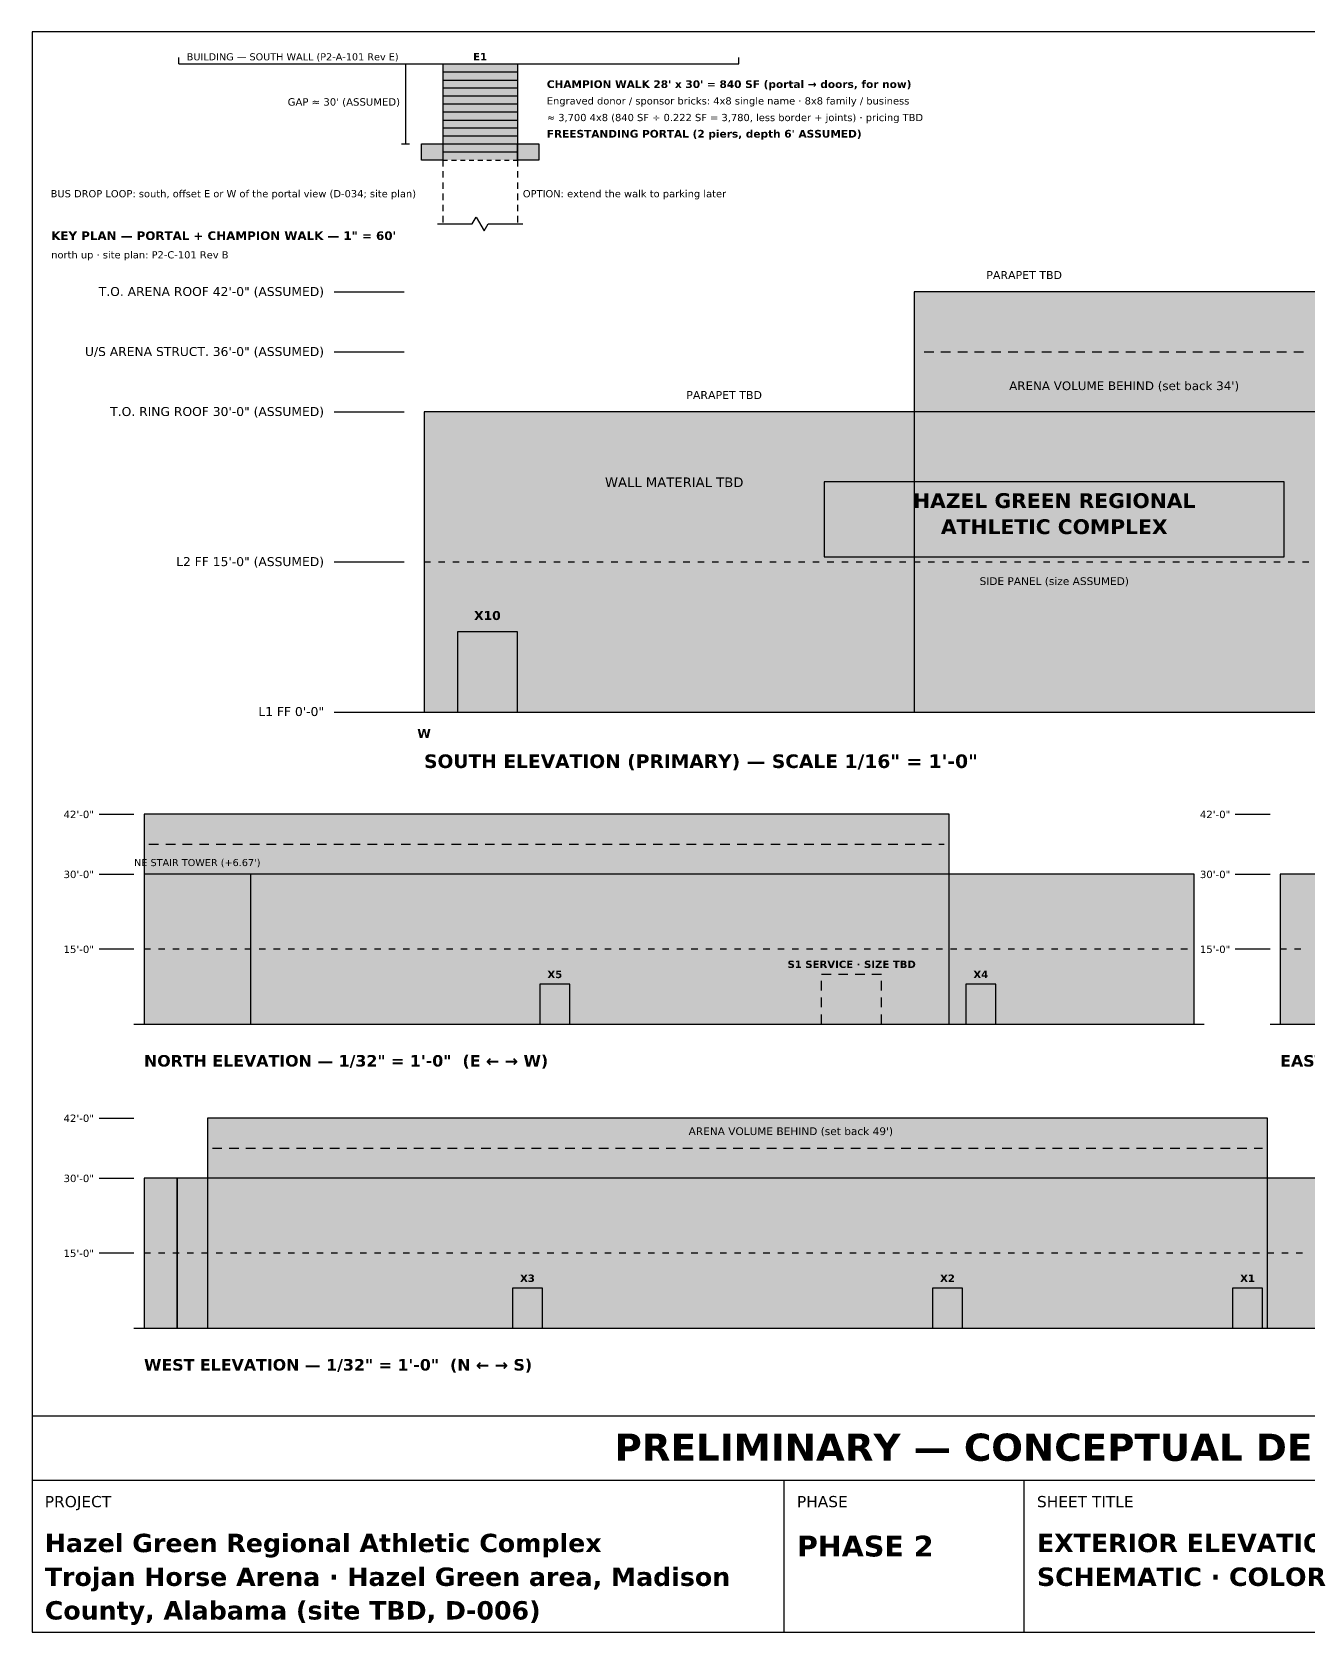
# Model space of a CAD drawing. Header units: inches. Extents: x 0.5 to 16.5, y 0.5 to 10.5.
# Drawn here: x 0.5 to 8.48, y 0.5 to 10.5 of the extents above; entities that cross this region are included whole.
import ezdxf
from ezdxf.enums import TextEntityAlignment as Align

# ---------------------------------------------------------------- set-up
doc = ezdxf.new("R2010")
doc.units = ezdxf.units.IN
doc.header["$MEASUREMENT"] = 0
for name, color, linetype in [('A-ELEV-DATM', 7, 'Continuous'), ('A-ELEV-DOOR', 7, 'Continuous'), ('A-ELEV-FILL', 7, 'Continuous'), ('A-ELEV-HIDN', 7, 'Continuous'), ('A-ELEV-IDEN', 7, 'Continuous'), ('A-ELEV-OTLN', 7, 'Continuous'), ('A-ELEV-SIGN', 7, 'Continuous'), ('G-ANNO-TTLB', 7, 'Continuous')]:
    doc.layers.add(name, color=color, linetype=linetype)
doc.styles.add('KS-BOLD', font='DejaVuSans-Bold.ttf')
doc.styles.add('KS-REG', font='DejaVuSans.ttf')

msp = doc.modelspace()

# ---------------------------------------------------------------- hatches: boundary and pattern name
at = {"layer": 'A-ELEV-DOOR', "true_color": 0x5a5a5a}
for points in [[(3.158, 6.25), (3.533, 6.25), (3.533, 6.75), (3.158, 6.75)], [(3.673, 4.3), (3.861, 4.3), (3.861, 4.55), (3.673, 4.55)], [(6.335, 4.3), (6.523, 4.3), (6.523, 4.55), (6.335, 4.55)], [(3.502, 2.4), (3.69, 2.4), (3.69, 2.65), (3.502, 2.65)], [(6.127, 2.4), (6.315, 2.4), (6.315, 2.65), (6.127, 2.65)], [(8.002, 2.4), (8.19, 2.4), (8.19, 2.65), (8.002, 2.65)]]:
    msp.add_hatch(color=7, dxfattribs=at).paths.add_polyline_path(points)
at = {"layer": 'A-ELEV-FILL', "true_color": 0xb5654a}
msp.add_hatch(color=7, dxfattribs=at).paths.add_polyline_path([(3.067, 10.3), (3.533, 10.3), (3.533, 9.7), (3.067, 9.7)])
at = {"layer": 'A-ELEV-FILL', "true_color": 0xcdcdcd}
for points in [[(6.013, 6.25), (16.075, 6.25), (16.075, 8.875), (6.013, 8.875)], [(1.2, 4.3), (6.231, 4.3), (6.231, 5.612), (1.2, 5.612)], [(1.596, 2.4), (8.221, 2.4), (8.221, 3.712), (1.596, 3.712)]]:
    msp.add_hatch(color=7, dxfattribs=at).paths.add_polyline_path(points)
at = {"layer": 'A-ELEV-FILL', "true_color": 0xe4e4e4}
for points in [[(2.95, 6.25), (16.075, 6.25), (16.075, 8.125), (2.95, 8.125)], [(1.2, 4.3), (7.763, 4.3), (7.763, 5.237), (1.2, 5.237)], [(1.2, 4.3), (1.867, 4.3), (1.867, 5.237), (1.2, 5.237)], [(8.3, 4.3), (9.363, 4.3), (9.363, 5.237), (8.3, 5.237)], [(1.2, 2.4), (1.408, 2.4), (1.408, 3.337), (1.2, 3.337)], [(1.408, 2.4), (9.283, 2.4), (9.283, 3.337), (1.408, 3.337)]]:
    msp.add_hatch(color=7, dxfattribs=at).paths.add_polyline_path(points)
at = {"layer": 'A-ELEV-FILL', "true_color": 0xcc0000}
msp.add_hatch(color=7, dxfattribs=at).paths.add_polyline_path([(5.45, 7.219), (8.325, 7.219), (8.325, 7.269), (5.45, 7.269)])
at = {"layer": 'A-ELEV-OTLN', "true_color": 0xd8ccb0}
for points in [[(2.933, 9.8), (3.067, 9.8), (3.067, 9.7), (2.933, 9.7)], [(3.533, 9.8), (3.667, 9.8), (3.667, 9.7), (3.533, 9.7)]]:
    msp.add_hatch(color=7, dxfattribs=at).paths.add_polyline_path(points)
at = {"layer": 'A-ELEV-SIGN', "true_color": 0x1a1a1a}
msp.add_hatch(color=7, dxfattribs=at).paths.add_polyline_path([(5.45, 7.219), (8.325, 7.219), (8.325, 7.688), (5.45, 7.688)])

# ---------------------------------------------------------------- linework, layer by layer
at = {"layer": 'A-ELEV-DATM'}
for p, q in [((2.808, 10.3), (2.858, 10.3)), ((2.833, 10.3), (2.833, 9.8)), ((2.808, 9.8), (2.858, 9.8)), ((2.388, 8.875), (2.825, 8.875)), ((2.388, 8.5), (2.825, 8.5)), ((2.388, 8.125), (2.825, 8.125)), ((2.388, 7.188), (2.825, 7.188)), ((2.388, 6.25), (2.825, 6.25)), ((0.919, 5.612), (1.137, 5.612)), ((8.019, 5.612), (8.238, 5.612)), ((0.919, 5.237), (1.137, 5.237)), ((8.019, 5.237), (8.238, 5.237)), ((0.919, 4.769), (1.137, 4.769)), ((8.019, 4.769), (8.238, 4.769)), ((0.919, 3.712), (1.137, 3.712)), ((0.919, 3.337), (1.137, 3.337)), ((0.919, 2.869), (1.137, 2.869))]:
    msp.add_line(p, q, dxfattribs=at)
at = {"layer": 'A-ELEV-DOOR'}
for p, q in [((5.434, 4.612), (5.494, 4.612)), ((5.539, 4.612), (5.599, 4.612)), ((5.644, 4.612), (5.704, 4.612)), ((5.749, 4.612), (5.809, 4.612)), ((5.434, 4.51), (5.434, 4.57)), ((5.809, 4.51), (5.809, 4.57)), ((5.434, 4.405), (5.434, 4.465)), ((5.809, 4.405), (5.809, 4.465)), ((5.434, 4.3), (5.434, 4.36)), ((5.809, 4.3), (5.809, 4.36))]:
    msp.add_line(p, q, dxfattribs=at)
for points in [[(3.158, 6.25), (3.533, 6.25), (3.533, 6.75), (3.158, 6.75)], [(3.673, 4.3), (3.861, 4.3), (3.861, 4.55), (3.673, 4.55)], [(6.335, 4.3), (6.523, 4.3), (6.523, 4.55), (6.335, 4.55)], [(3.502, 2.4), (3.69, 2.4), (3.69, 2.65), (3.502, 2.65)], [(6.127, 2.4), (6.315, 2.4), (6.315, 2.65), (6.127, 2.65)], [(8.002, 2.4), (8.19, 2.4), (8.19, 2.65), (8.002, 2.65)]]:
    msp.add_lwpolyline(points, close=True, dxfattribs=at)
at = {"layer": 'A-ELEV-FILL'}
for p, q in [((3.067, 10.25), (3.533, 10.25)), ((3.067, 10.2), (3.533, 10.2)), ((3.067, 10.15), (3.533, 10.15)), ((3.067, 10.1), (3.533, 10.1)), ((3.067, 10.05), (3.533, 10.05)), ((3.067, 10), (3.533, 10)), ((3.067, 9.95), (3.533, 9.95)), ((3.067, 9.9), (3.533, 9.9)), ((3.067, 9.85), (3.533, 9.85)), ((3.067, 9.8), (3.533, 9.8)), ((3.067, 9.75), (3.533, 9.75))]:
    msp.add_line(p, q, dxfattribs=at)
at = {"layer": 'A-ELEV-HIDN'}
for p, q in [((3.067, 9.8), (3.097, 9.8)), ((3.122, 9.8), (3.152, 9.8)), ((3.177, 9.8), (3.207, 9.8)), ((3.232, 9.8), (3.262, 9.8)), ((3.287, 9.8), (3.317, 9.8)), ((3.342, 9.8), (3.372, 9.8)), ((3.397, 9.8), (3.427, 9.8)), ((3.452, 9.8), (3.482, 9.8)), ((3.507, 9.8), (3.533, 9.8)), ((3.067, 9.7), (3.067, 9.66)), ((3.067, 9.7), (3.097, 9.7)), ((3.122, 9.7), (3.152, 9.7)), ((3.177, 9.7), (3.207, 9.7)), ((3.232, 9.7), (3.262, 9.7)), ((3.287, 9.7), (3.317, 9.7)), ((3.342, 9.7), (3.372, 9.7)), ((3.397, 9.7), (3.427, 9.7)), ((3.452, 9.7), (3.482, 9.7)), ((3.507, 9.7), (3.533, 9.7)), ((3.533, 9.7), (3.533, 9.66)), ((3.067, 9.63), (3.067, 9.59)), ((3.533, 9.63), (3.533, 9.59)), ((3.067, 9.56), (3.067, 9.52)), ((3.533, 9.56), (3.533, 9.52)), ((3.067, 9.49), (3.067, 9.45)), ((3.067, 9.42), (3.067, 9.38)), ((3.533, 9.49), (3.533, 9.45)), ((3.533, 9.42), (3.533, 9.38)), ((3.067, 9.35), (3.067, 9.31)), ((3.533, 9.35), (3.533, 9.31)), ((6.075, 8.5), (6.135, 8.5)), ((6.18, 8.5), (6.24, 8.5)), ((6.285, 8.5), (6.345, 8.5)), ((6.39, 8.5), (6.45, 8.5)), ((6.495, 8.5), (6.555, 8.5)), ((6.6, 8.5), (6.66, 8.5)), ((6.705, 8.5), (6.765, 8.5)), ((6.81, 8.5), (6.87, 8.5)), ((6.915, 8.5), (6.975, 8.5)), ((7.02, 8.5), (7.08, 8.5)), ((7.125, 8.5), (7.185, 8.5)), ((7.23, 8.5), (7.29, 8.5)), ((7.335, 8.5), (7.395, 8.5)), ((7.44, 8.5), (7.5, 8.5)), ((7.545, 8.5), (7.605, 8.5)), ((7.65, 8.5), (7.71, 8.5)), ((7.755, 8.5), (7.815, 8.5)), ((7.86, 8.5), (7.92, 8.5)), ((7.965, 8.5), (8.025, 8.5)), ((8.07, 8.5), (8.13, 8.5)), ((8.175, 8.5), (8.235, 8.5)), ((8.28, 8.5), (8.34, 8.5)), ((8.385, 8.5), (8.445, 8.5)), ((2.95, 7.188), (2.99, 7.188)), ((3.04, 7.188), (3.08, 7.188)), ((3.13, 7.188), (3.17, 7.188)), ((3.22, 7.188), (3.26, 7.188)), ((3.31, 7.188), (3.35, 7.188)), ((3.4, 7.188), (3.44, 7.188)), ((3.49, 7.188), (3.53, 7.188)), ((3.58, 7.188), (3.62, 7.188)), ((3.67, 7.188), (3.71, 7.188)), ((3.76, 7.188), (3.8, 7.188)), ((3.85, 7.188), (3.89, 7.188)), ((3.94, 7.188), (3.98, 7.188)), ((4.03, 7.188), (4.07, 7.188)), ((4.12, 7.188), (4.16, 7.188)), ((4.21, 7.188), (4.25, 7.188)), ((4.3, 7.188), (4.34, 7.188)), ((4.39, 7.188), (4.43, 7.188)), ((4.48, 7.188), (4.52, 7.188)), ((4.57, 7.188), (4.61, 7.188)), ((4.66, 7.188), (4.7, 7.188)), ((4.75, 7.188), (4.79, 7.188)), ((4.84, 7.188), (4.88, 7.188)), ((4.93, 7.188), (4.97, 7.188)), ((5.02, 7.188), (5.06, 7.188)), ((5.11, 7.188), (5.15, 7.188)), ((5.2, 7.188), (5.24, 7.188)), ((5.29, 7.188), (5.33, 7.188)), ((5.38, 7.188), (5.42, 7.188)), ((5.47, 7.188), (5.51, 7.188)), ((5.56, 7.188), (5.6, 7.188)), ((5.65, 7.188), (5.69, 7.188)), ((5.74, 7.188), (5.78, 7.188)), ((5.83, 7.188), (5.87, 7.188)), ((5.92, 7.188), (5.96, 7.188)), ((6.01, 7.188), (6.05, 7.188)), ((6.1, 7.188), (6.14, 7.188)), ((6.19, 7.188), (6.23, 7.188)), ((6.28, 7.188), (6.32, 7.188)), ((6.37, 7.188), (6.41, 7.188)), ((6.46, 7.188), (6.5, 7.188)), ((6.55, 7.188), (6.59, 7.188)), ((6.64, 7.188), (6.68, 7.188)), ((6.73, 7.188), (6.77, 7.188)), ((6.82, 7.188), (6.86, 7.188)), ((6.91, 7.188), (6.95, 7.188)), ((7, 7.188), (7.04, 7.188)), ((7.09, 7.188), (7.13, 7.188)), ((7.18, 7.188), (7.22, 7.188)), ((7.27, 7.188), (7.31, 7.188)), ((7.36, 7.188), (7.4, 7.188)), ((7.45, 7.188), (7.49, 7.188)), ((7.54, 7.188), (7.58, 7.188)), ((7.63, 7.188), (7.67, 7.188)), ((7.72, 7.188), (7.76, 7.188)), ((7.81, 7.188), (7.85, 7.188)), ((7.9, 7.188), (7.94, 7.188)), ((7.99, 7.188), (8.03, 7.188)), ((8.08, 7.188), (8.12, 7.188)), ((8.17, 7.188), (8.21, 7.188)), ((8.26, 7.188), (8.3, 7.188)), ((8.35, 7.188), (8.39, 7.188)), ((8.44, 7.188), (8.48, 7.188)), ((1.231, 5.425), (1.291, 5.425)), ((1.336, 5.425), (1.396, 5.425)), ((1.441, 5.425), (1.501, 5.425)), ((1.546, 5.425), (1.606, 5.425)), ((1.651, 5.425), (1.711, 5.425)), ((1.756, 5.425), (1.816, 5.425)), ((1.861, 5.425), (1.921, 5.425)), ((1.966, 5.425), (2.026, 5.425)), ((2.071, 5.425), (2.131, 5.425)), ((2.176, 5.425), (2.236, 5.425)), ((2.281, 5.425), (2.341, 5.425)), ((2.386, 5.425), (2.446, 5.425)), ((2.491, 5.425), (2.551, 5.425)), ((2.596, 5.425), (2.656, 5.425)), ((2.701, 5.425), (2.761, 5.425)), ((2.806, 5.425), (2.866, 5.425)), ((2.911, 5.425), (2.971, 5.425)), ((3.016, 5.425), (3.076, 5.425)), ((3.121, 5.425), (3.181, 5.425)), ((3.226, 5.425), (3.286, 5.425)), ((3.331, 5.425), (3.391, 5.425)), ((3.436, 5.425), (3.496, 5.425)), ((3.541, 5.425), (3.601, 5.425)), ((3.646, 5.425), (3.706, 5.425)), ((3.751, 5.425), (3.811, 5.425)), ((3.856, 5.425), (3.916, 5.425)), ((3.961, 5.425), (4.021, 5.425)), ((4.066, 5.425), (4.126, 5.425)), ((4.171, 5.425), (4.231, 5.425)), ((4.276, 5.425), (4.336, 5.425)), ((4.381, 5.425), (4.441, 5.425)), ((4.486, 5.425), (4.546, 5.425)), ((4.591, 5.425), (4.651, 5.425)), ((4.696, 5.425), (4.756, 5.425)), ((4.801, 5.425), (4.861, 5.425)), ((4.906, 5.425), (4.966, 5.425)), ((5.011, 5.425), (5.071, 5.425)), ((5.116, 5.425), (5.176, 5.425)), ((5.221, 5.425), (5.281, 5.425)), ((5.326, 5.425), (5.386, 5.425)), ((5.431, 5.425), (5.491, 5.425)), ((5.536, 5.425), (5.596, 5.425)), ((5.641, 5.425), (5.701, 5.425)), ((5.746, 5.425), (5.806, 5.425)), ((5.851, 5.425), (5.911, 5.425)), ((5.956, 5.425), (6.016, 5.425)), ((6.061, 5.425), (6.121, 5.425)), ((6.166, 5.425), (6.2, 5.425)), ((1.2, 4.769), (1.24, 4.769)), ((1.29, 4.769), (1.33, 4.769)), ((1.38, 4.769), (1.42, 4.769)), ((1.47, 4.769), (1.51, 4.769)), ((1.56, 4.769), (1.6, 4.769)), ((1.65, 4.769), (1.69, 4.769)), ((1.74, 4.769), (1.78, 4.769)), ((1.83, 4.769), (1.87, 4.769)), ((1.92, 4.769), (1.96, 4.769)), ((2.01, 4.769), (2.05, 4.769)), ((2.1, 4.769), (2.14, 4.769)), ((2.19, 4.769), (2.23, 4.769)), ((2.28, 4.769), (2.32, 4.769)), ((2.37, 4.769), (2.41, 4.769)), ((2.46, 4.769), (2.5, 4.769)), ((2.55, 4.769), (2.59, 4.769)), ((2.64, 4.769), (2.68, 4.769)), ((2.73, 4.769), (2.77, 4.769)), ((2.82, 4.769), (2.86, 4.769)), ((2.91, 4.769), (2.95, 4.769)), ((3, 4.769), (3.04, 4.769)), ((3.09, 4.769), (3.13, 4.769)), ((3.18, 4.769), (3.22, 4.769)), ((3.27, 4.769), (3.31, 4.769)), ((3.36, 4.769), (3.4, 4.769)), ((3.45, 4.769), (3.49, 4.769)), ((3.54, 4.769), (3.58, 4.769)), ((3.63, 4.769), (3.67, 4.769)), ((3.72, 4.769), (3.76, 4.769)), ((3.81, 4.769), (3.85, 4.769)), ((3.9, 4.769), (3.94, 4.769)), ((3.99, 4.769), (4.03, 4.769)), ((4.08, 4.769), (4.12, 4.769)), ((4.17, 4.769), (4.21, 4.769)), ((4.26, 4.769), (4.3, 4.769)), ((4.35, 4.769), (4.39, 4.769)), ((4.44, 4.769), (4.48, 4.769)), ((4.53, 4.769), (4.57, 4.769)), ((4.62, 4.769), (4.66, 4.769)), ((4.71, 4.769), (4.75, 4.769)), ((4.8, 4.769), (4.84, 4.769)), ((4.89, 4.769), (4.93, 4.769)), ((4.98, 4.769), (5.02, 4.769)), ((5.07, 4.769), (5.11, 4.769)), ((5.16, 4.769), (5.2, 4.769)), ((5.25, 4.769), (5.29, 4.769)), ((5.34, 4.769), (5.38, 4.769)), ((5.43, 4.769), (5.47, 4.769)), ((5.52, 4.769), (5.56, 4.769)), ((5.61, 4.769), (5.65, 4.769)), ((5.7, 4.769), (5.74, 4.769)), ((5.79, 4.769), (5.83, 4.769)), ((5.88, 4.769), (5.92, 4.769)), ((5.97, 4.769), (6.01, 4.769)), ((6.06, 4.769), (6.1, 4.769)), ((6.15, 4.769), (6.19, 4.769)), ((6.24, 4.769), (6.28, 4.769)), ((6.33, 4.769), (6.37, 4.769)), ((6.42, 4.769), (6.46, 4.769)), ((6.51, 4.769), (6.55, 4.769)), ((6.6, 4.769), (6.64, 4.769)), ((6.69, 4.769), (6.73, 4.769)), ((6.78, 4.769), (6.82, 4.769)), ((6.87, 4.769), (6.91, 4.769)), ((6.96, 4.769), (7, 4.769)), ((7.05, 4.769), (7.09, 4.769)), ((7.14, 4.769), (7.18, 4.769)), ((7.23, 4.769), (7.27, 4.769)), ((7.32, 4.769), (7.36, 4.769)), ((7.41, 4.769), (7.45, 4.769)), ((7.5, 4.769), (7.54, 4.769)), ((7.59, 4.769), (7.63, 4.769)), ((7.68, 4.769), (7.72, 4.769)), ((8.3, 4.769), (8.34, 4.769)), ((8.39, 4.769), (8.43, 4.769)), ((1.627, 3.525), (1.687, 3.525)), ((1.732, 3.525), (1.792, 3.525)), ((1.837, 3.525), (1.897, 3.525)), ((1.942, 3.525), (2.002, 3.525)), ((2.047, 3.525), (2.107, 3.525)), ((2.152, 3.525), (2.212, 3.525)), ((2.257, 3.525), (2.317, 3.525)), ((2.362, 3.525), (2.422, 3.525)), ((2.467, 3.525), (2.527, 3.525)), ((2.572, 3.525), (2.632, 3.525)), ((2.677, 3.525), (2.737, 3.525)), ((2.782, 3.525), (2.842, 3.525)), ((2.887, 3.525), (2.947, 3.525)), ((2.992, 3.525), (3.052, 3.525)), ((3.097, 3.525), (3.157, 3.525)), ((3.202, 3.525), (3.262, 3.525)), ((3.307, 3.525), (3.367, 3.525)), ((3.412, 3.525), (3.472, 3.525)), ((3.517, 3.525), (3.577, 3.525)), ((3.622, 3.525), (3.682, 3.525)), ((3.727, 3.525), (3.787, 3.525)), ((3.832, 3.525), (3.892, 3.525)), ((3.937, 3.525), (3.997, 3.525)), ((4.042, 3.525), (4.102, 3.525)), ((4.147, 3.525), (4.207, 3.525)), ((4.252, 3.525), (4.312, 3.525)), ((4.357, 3.525), (4.417, 3.525)), ((4.462, 3.525), (4.522, 3.525)), ((4.567, 3.525), (4.627, 3.525)), ((4.672, 3.525), (4.732, 3.525)), ((4.777, 3.525), (4.837, 3.525)), ((4.882, 3.525), (4.942, 3.525)), ((4.987, 3.525), (5.047, 3.525)), ((5.092, 3.525), (5.152, 3.525)), ((5.197, 3.525), (5.257, 3.525)), ((5.302, 3.525), (5.362, 3.525)), ((5.407, 3.525), (5.467, 3.525)), ((5.512, 3.525), (5.572, 3.525)), ((5.617, 3.525), (5.677, 3.525)), ((5.722, 3.525), (5.782, 3.525)), ((5.827, 3.525), (5.887, 3.525)), ((5.932, 3.525), (5.992, 3.525)), ((6.037, 3.525), (6.097, 3.525)), ((6.142, 3.525), (6.202, 3.525)), ((6.247, 3.525), (6.307, 3.525)), ((6.352, 3.525), (6.412, 3.525)), ((6.457, 3.525), (6.517, 3.525)), ((6.562, 3.525), (6.622, 3.525)), ((6.667, 3.525), (6.727, 3.525)), ((6.772, 3.525), (6.832, 3.525)), ((6.877, 3.525), (6.937, 3.525)), ((6.982, 3.525), (7.042, 3.525)), ((7.087, 3.525), (7.147, 3.525)), ((7.192, 3.525), (7.252, 3.525)), ((7.297, 3.525), (7.357, 3.525)), ((7.402, 3.525), (7.462, 3.525)), ((7.507, 3.525), (7.567, 3.525)), ((7.612, 3.525), (7.672, 3.525)), ((7.717, 3.525), (7.777, 3.525)), ((7.822, 3.525), (7.882, 3.525)), ((7.927, 3.525), (7.987, 3.525)), ((8.032, 3.525), (8.092, 3.525)), ((8.137, 3.525), (8.19, 3.525)), ((1.2, 2.869), (1.24, 2.869)), ((1.29, 2.869), (1.33, 2.869)), ((1.38, 2.869), (1.42, 2.869)), ((1.47, 2.869), (1.51, 2.869)), ((1.56, 2.869), (1.6, 2.869)), ((1.65, 2.869), (1.69, 2.869)), ((1.74, 2.869), (1.78, 2.869)), ((1.83, 2.869), (1.87, 2.869)), ((1.92, 2.869), (1.96, 2.869)), ((2.01, 2.869), (2.05, 2.869)), ((2.1, 2.869), (2.14, 2.869)), ((2.19, 2.869), (2.23, 2.869)), ((2.28, 2.869), (2.32, 2.869)), ((2.37, 2.869), (2.41, 2.869)), ((2.46, 2.869), (2.5, 2.869)), ((2.55, 2.869), (2.59, 2.869)), ((2.64, 2.869), (2.68, 2.869)), ((2.73, 2.869), (2.77, 2.869)), ((2.82, 2.869), (2.86, 2.869)), ((2.91, 2.869), (2.95, 2.869)), ((3, 2.869), (3.04, 2.869)), ((3.09, 2.869), (3.13, 2.869)), ((3.18, 2.869), (3.22, 2.869)), ((3.27, 2.869), (3.31, 2.869)), ((3.36, 2.869), (3.4, 2.869)), ((3.45, 2.869), (3.49, 2.869)), ((3.54, 2.869), (3.58, 2.869)), ((3.63, 2.869), (3.67, 2.869)), ((3.72, 2.869), (3.76, 2.869)), ((3.81, 2.869), (3.85, 2.869)), ((3.9, 2.869), (3.94, 2.869)), ((3.99, 2.869), (4.03, 2.869)), ((4.08, 2.869), (4.12, 2.869)), ((4.17, 2.869), (4.21, 2.869)), ((4.26, 2.869), (4.3, 2.869)), ((4.35, 2.869), (4.39, 2.869)), ((4.44, 2.869), (4.48, 2.869)), ((4.53, 2.869), (4.57, 2.869)), ((4.62, 2.869), (4.66, 2.869)), ((4.71, 2.869), (4.75, 2.869)), ((4.8, 2.869), (4.84, 2.869)), ((4.89, 2.869), (4.93, 2.869)), ((4.98, 2.869), (5.02, 2.869)), ((5.07, 2.869), (5.11, 2.869)), ((5.16, 2.869), (5.2, 2.869)), ((5.25, 2.869), (5.29, 2.869)), ((5.34, 2.869), (5.38, 2.869)), ((5.43, 2.869), (5.47, 2.869)), ((5.52, 2.869), (5.56, 2.869)), ((5.61, 2.869), (5.65, 2.869)), ((5.7, 2.869), (5.74, 2.869)), ((5.79, 2.869), (5.83, 2.869)), ((5.88, 2.869), (5.92, 2.869)), ((5.97, 2.869), (6.01, 2.869)), ((6.06, 2.869), (6.1, 2.869)), ((6.15, 2.869), (6.19, 2.869)), ((6.24, 2.869), (6.28, 2.869)), ((6.33, 2.869), (6.37, 2.869)), ((6.42, 2.869), (6.46, 2.869)), ((6.51, 2.869), (6.55, 2.869)), ((6.6, 2.869), (6.64, 2.869)), ((6.69, 2.869), (6.73, 2.869)), ((6.78, 2.869), (6.82, 2.869)), ((6.87, 2.869), (6.91, 2.869)), ((6.96, 2.869), (7, 2.869)), ((7.05, 2.869), (7.09, 2.869)), ((7.14, 2.869), (7.18, 2.869)), ((7.23, 2.869), (7.27, 2.869)), ((7.32, 2.869), (7.36, 2.869)), ((7.41, 2.869), (7.45, 2.869)), ((7.5, 2.869), (7.54, 2.869)), ((7.59, 2.869), (7.63, 2.869)), ((7.68, 2.869), (7.72, 2.869)), ((7.77, 2.869), (7.81, 2.869)), ((7.86, 2.869), (7.9, 2.869)), ((7.95, 2.869), (7.99, 2.869)), ((8.04, 2.869), (8.08, 2.869)), ((8.13, 2.869), (8.17, 2.869)), ((8.22, 2.869), (8.26, 2.869)), ((8.31, 2.869), (8.35, 2.869)), ((8.4, 2.869), (8.44, 2.869))]:
    msp.add_line(p, q, dxfattribs=at)
at = {"layer": 'A-ELEV-OTLN'}
for p, q in [((1.417, 10.3), (1.417, 10.34)), ((1.417, 10.3), (4.917, 10.3)), ((3.067, 10.3), (3.067, 9.7)), ((3.533, 10.3), (3.533, 9.7)), ((4.917, 10.3), (4.917, 10.34)), ((3.033, 9.3), (3.25, 9.3)), ((3.25, 9.3), (3.275, 9.342)), ((3.275, 9.342), (3.325, 9.258)), ((3.325, 9.258), (3.35, 9.3)), ((3.35, 9.3), (3.567, 9.3)), ((2.7, 6.25), (16.325, 6.25)), ((1.137, 4.3), (7.825, 4.3)), ((8.238, 4.3), (16.446, 4.3)), ((1.137, 2.4), (9.346, 2.4))]:
    msp.add_line(p, q, dxfattribs=at)
for points in [[(2.933, 9.8), (3.067, 9.8), (3.067, 9.7), (2.933, 9.7)], [(3.533, 9.8), (3.667, 9.8), (3.667, 9.7), (3.533, 9.7)], [(6.013, 6.25), (16.075, 6.25), (16.075, 8.875), (6.013, 8.875)], [(2.95, 6.25), (16.075, 6.25), (16.075, 8.125), (2.95, 8.125)], [(1.2, 4.3), (6.231, 4.3), (6.231, 5.612), (1.2, 5.612)], [(1.2, 4.3), (7.763, 4.3), (7.763, 5.237), (1.2, 5.237)], [(1.2, 4.3), (1.867, 4.3), (1.867, 5.237), (1.2, 5.237)], [(8.3, 4.3), (9.363, 4.3), (9.363, 5.237), (8.3, 5.237)], [(1.596, 2.4), (8.221, 2.4), (8.221, 3.712), (1.596, 3.712)], [(1.2, 2.4), (1.408, 2.4), (1.408, 3.337), (1.2, 3.337)], [(1.408, 2.4), (9.283, 2.4), (9.283, 3.337), (1.408, 3.337)]]:
    msp.add_lwpolyline(points, close=True, dxfattribs=at)
at = {"layer": 'A-ELEV-SIGN'}
msp.add_lwpolyline([(5.45, 7.219), (8.325, 7.219), (8.325, 7.688), (5.45, 7.688)], close=True, dxfattribs=at)
at = {"layer": 'G-ANNO-TTLB'}
for p, q in [((0.5, 1.45), (16.5, 1.45)), ((5.2, 0.5), (5.2, 1.45)), ((6.7, 0.5), (6.7, 1.45))]:
    msp.add_line(p, q, dxfattribs=at)
for points in [[(0.5, 0.5), (16.5, 0.5), (16.5, 10.5), (0.5, 10.5)], [(0.5, 1.45), (16.5, 1.45), (16.5, 1.85), (0.5, 1.85)]]:
    msp.add_lwpolyline(points, close=True, dxfattribs=at)

# ---------------------------------------------------------------- texts
at = {"layer": 'A-ELEV-DATM', "style": 'KS-REG'}
for s, height, p in [("GAP ≈ 30' (ASSUMED)", 0.046, (2.8, 10.04)), ('T.O. ARENA ROOF 42\'-0" (ASSUMED)', 0.056, (2.325, 8.85)), ('U/S ARENA STRUCT. 36\'-0" (ASSUMED)', 0.056, (2.325, 8.475)), ('T.O. RING ROOF 30\'-0" (ASSUMED)', 0.056, (2.325, 8.1)), ('L2 FF 15\'-0" (ASSUMED)', 0.056, (2.325, 7.162)), ('L1 FF 0\'-0"', 0.056, (2.325, 6.225)), ('42\'-0"', 0.046, (0.887, 5.587)), ('42\'-0"', 0.046, (7.988, 5.587)), ('30\'-0"', 0.046, (0.887, 5.212)), ('30\'-0"', 0.046, (7.988, 5.212)), ('15\'-0"', 0.046, (0.887, 4.744)), ('15\'-0"', 0.046, (7.988, 4.744)), ('42\'-0"', 0.046, (0.887, 3.688)), ('30\'-0"', 0.046, (0.887, 3.312)), ('15\'-0"', 0.046, (0.887, 2.844))]:
    msp.add_text(s, height=height, dxfattribs=at).set_placement(p, align=Align.RIGHT)
at = {"layer": 'A-ELEV-IDEN'}
for s, height, style, p in [('BUILDING — SOUTH WALL (P2-A-101 Rev E)', 0.044, 'KS-REG', (1.467, 10.323)), ("CHAMPION WALK 28' x 30' = 840 SF (portal → doors, for now)", 0.048, 'KS-BOLD', (3.717, 10.15)), ('Engraved donor / sponsor bricks: 4x8 single name · 8x8 family / business', 0.045, 'KS-REG', (3.717, 10.047)), ('≈ 3,700 4x8 (840 SF ÷ 0.222 SF = 3,780, less border + joints) · pricing TBD', 0.045, 'KS-REG', (3.717, 9.943)), ("FREESTANDING PORTAL (2 piers, depth 6' ASSUMED)", 0.048, 'KS-BOLD', (3.717, 9.84)), ('OPTION: extend the walk to parking later', 0.045, 'KS-REG', (3.567, 9.467)), ('KEY PLAN — PORTAL + CHAMPION WALK — 1" = 60\'', 0.054, 'KS-BOLD', (0.62, 9.2)), ('north up · site plan: P2-C-101 Rev B', 0.045, 'KS-REG', (0.62, 9.085)), ('SOUTH ELEVATION (PRIMARY) — SCALE 1/16" = 1\'-0"', 0.085, 'KS-BOLD', (2.95, 5.9)), ('NORTH ELEVATION — 1/32" = 1\'-0"  (E ← → W)', 0.072, 'KS-BOLD', (1.2, 4.034)), ('EAST ELEVATION — 1/32" = 1\'-0"  (S ← → N)', 0.072, 'KS-BOLD', (8.3, 4.034)), ('WEST ELEVATION — 1/32" = 1\'-0"  (N ← → S)', 0.072, 'KS-BOLD', (1.2, 2.134))]:
    msp.add_text(s, height=height, dxfattribs=dict(at, style=style)).set_placement(p)
for s, height, style, p in [('E1', 0.046, 'KS-BOLD', (3.3, 10.323)), ('PARAPET TBD', 0.05, 'KS-REG', (6.7, 8.956)), ("ARENA VOLUME BEHIND (set back 34')", 0.054, 'KS-REG', (7.325, 8.262)), ('PARAPET TBD', 0.05, 'KS-REG', (4.825, 8.206)), ('WALL MATERIAL TBD', 0.06, 'KS-REG', (4.513, 7.656)), ('SIDE PANEL (size ASSUMED)', 0.048, 'KS-REG', (6.888, 7.044)), ('X10', 0.056, 'KS-BOLD', (3.346, 6.825)), ('W', 0.056, 'KS-BOLD', (2.95, 6.088)), ("NE STAIR TOWER (+6.67')", 0.044, 'KS-REG', (1.533, 5.287)), ('X5', 0.046, 'KS-BOLD', (3.767, 4.587)), ('S1 SERVICE · SIZE TBD', 0.046, 'KS-BOLD', (5.622, 4.65)), ('X4', 0.046, 'KS-BOLD', (6.429, 4.587)), ("ARENA VOLUME BEHIND (set back 49')", 0.048, 'KS-REG', (5.242, 3.606)), ('X3', 0.046, 'KS-BOLD', (3.596, 2.688)), ('X2', 0.046, 'KS-BOLD', (6.221, 2.688)), ('X1', 0.046, 'KS-BOLD', (8.096, 2.688))]:
    msp.add_text(s, height=height, dxfattribs=dict(at, style=style)).set_placement(p, align=Align.CENTER)
at = {"layer": 'A-ELEV-IDEN', "style": 'KS-REG'}
msp.add_text('BUS DROP LOOP: south, offset E or W of the portal view (D-034; site plan)', height=0.045, dxfattribs=at).set_placement((2.9, 9.467), align=Align.RIGHT)
at = {"layer": 'A-ELEV-SIGN', "style": 'KS-BOLD'}
for s, p in [('HAZEL GREEN REGIONAL', (6.888, 7.525)), ('ATHLETIC COMPLEX', (6.888, 7.362))]:
    msp.add_text(s, height=0.09259, dxfattribs=at).set_placement(p, align=Align.CENTER)
at = {"layer": 'G-ANNO-TTLB', "style": 'KS-BOLD'}
msp.add_text('PRELIMINARY — CONCEPTUAL DESIGN — NOT FOR CONSTRUCTION', height=0.17, dxfattribs=at).set_placement((8.5, 1.57), align=Align.CENTER)
at = {"layer": 'G-ANNO-TTLB'}
for s, height, style, p in [('PROJECT', 0.07, 'KS-REG', (0.58, 1.28)), ('PHASE', 0.07, 'KS-REG', (5.28, 1.28)), ('SHEET TITLE', 0.07, 'KS-REG', (6.78, 1.28)), ('Hazel Green Regional Athletic Complex', 0.115, 'KS-BOLD', (0.58, 0.999)), ('PHASE 2', 0.13, 'KS-BOLD', (5.28, 0.972)), ('EXTERIOR ELEVATIONS', 0.115, 'KS-BOLD', (6.78, 0.999)), ('Trojan Horse Arena · Hazel Green area, Madison', 0.115, 'KS-BOLD', (0.58, 0.788)), ('SCHEMATIC · COLOR', 0.115, 'KS-BOLD', (6.78, 0.788)), ('County, Alabama (site TBD, D-006)', 0.115, 'KS-BOLD', (0.58, 0.578))]:
    msp.add_text(s, height=height, dxfattribs=dict(at, style=style)).set_placement(p)

doc.saveas('drawing.dxf')
